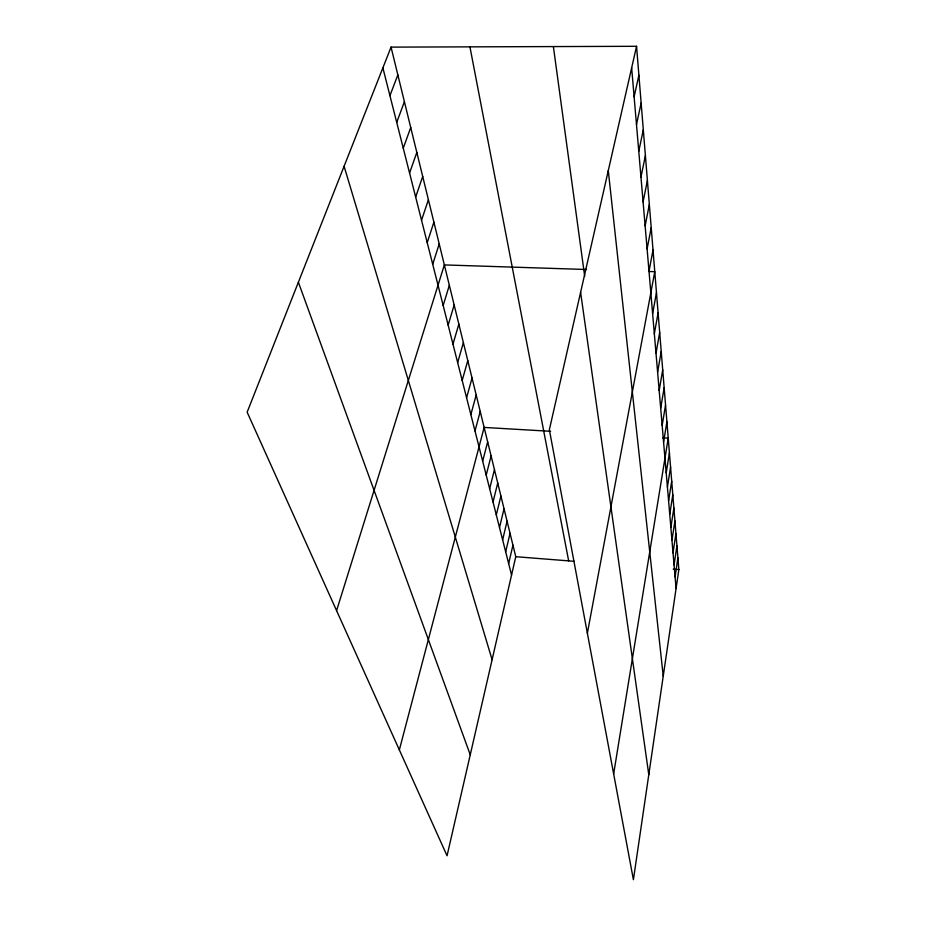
<?xml version="1.0" encoding="UTF-8"?>
<svg xmlns="http://www.w3.org/2000/svg" width="926" height="926" viewBox="0 0 926 926"><rect width="100%" height="100%" fill="white"/><g stroke="black" fill="none" stroke-linecap="round" stroke-linejoin="round"><path stroke-width="1.39" d="M636.556 46.3L678.851 569.548L633.407 879.7L549.361 429.722L636.556 46.3L391.05 47.122L247.149 412.186L447.05 855.774L515.77 556.7L391.05 47.122M675.089 576.886L677.901 557.834M673.028 552.822L675.934 533.526M674.07 564.999L676.929 545.831M671.963 540.333L674.915 520.921M670.875 527.519L673.873 508.004M669.753 514.381L672.797 494.75M668.595 500.908L671.709 481.15M667.414 487.064L670.574 467.19M666.211 472.85L669.417 452.872M613.649 773.916L668.225 438.16L662.68 437.836M663.583 442.061L666.905 421.839M662.159 425.381L665.551 405.044M660.689 408.181L664.15 387.728M659.173 390.448L662.703 369.879M657.61 372.148L661.222 351.475M656.002 353.269L659.682 332.48M654.335 333.765L658.097 312.872M652.622 313.613L656.465 292.616M587.373 633.222L654.775 271.688L649.161 271.515M648.999 271.225L653.027 250.055M647.1 248.92L651.21 227.669M645.133 225.828L649.346 204.496M643.084 201.891L647.401 180.489M640.966 177.063L645.387 155.603M638.766 151.308L643.304 129.802M636.486 124.559L641.139 103.017M634.113 96.767L638.894 75.203M508.652 563.575L512.946 545.136M505.677 551.838L510.041 533.295M502.633 539.823L507.078 521.176M499.508 527.519L504.033 508.756M496.301 514.902L500.92 496.035M493.026 501.973L497.737 483.002M489.657 488.708L494.461 469.632M486.208 475.107L491.104 455.928M482.666 461.148L487.666 441.864M399.349 749.921L484.136 427.43L550.6 431.308M475.003 430.949L480.224 411.445M470.859 414.605L476.195 394.985M466.588 397.775L472.04 378.051M462.19 380.424L467.78 360.608M457.652 362.552L463.382 342.632M452.976 344.125L458.845 324.1M448.149 325.107L454.168 304.99M443.172 305.487L449.341 285.277M336.578 610.628L444.353 264.917L586.517 269.501M432.72 264.28L439.213 243.897M427.222 242.635L433.889 222.182M421.538 220.238L428.402 199.715M415.658 197.064L422.707 176.484M409.57 173.058L416.827 152.431M403.261 148.183L410.727 127.51M396.722 122.394L404.407 101.686M389.927 95.633L397.844 74.913M515.77 556.7L574.305 561.318M673.202 569.108L678.851 569.548M298.38 282.233L470.258 754.806M344.09 166.263L492.1 659.706M382.878 67.853L511.557 575.034M469.933 46.856L568.657 560.867M580.602 292.35L648.79 774.703M553.378 46.578L584.7 276.318M608.289 170.592L663.236 676.096M631.648 67.864L676.073 588.485"/></g></svg>
